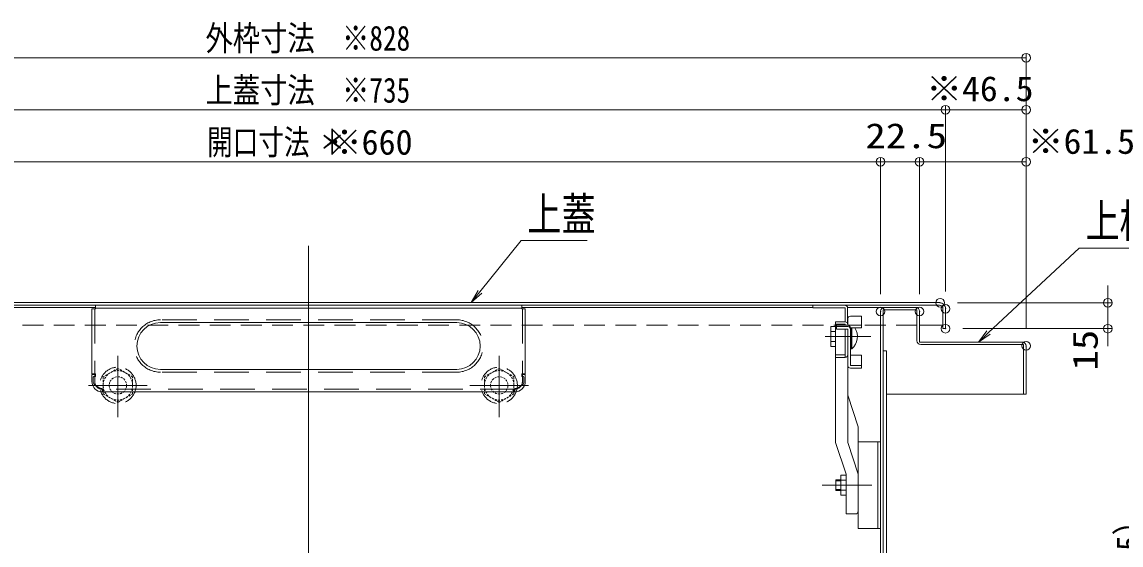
# Model space of a CAD drawing. Units: millimetres, scale not verified. Extents: x -2000 to 2000, y -1385 to 1385.
# Drawn here: x -1484 to -850, y -963 to -661 of the extents above; entities that cross this region are included whole.
import ezdxf
from ezdxf.enums import TextEntityAlignment as Align

# ---------------------------------------------------------------- set-up
doc = ezdxf.new("R2010")
doc.units = ezdxf.units.MM
doc.header["$LTSCALE"] = 10
doc.header["$PDMODE"] = 32
doc.header["$PDSIZE"] = 5
for name, pattern in [('CHAIN2', [12, 9, -1, 1, -1]), ('DASHED1', [1.8, 1.2, -0.6]), ('DASHED2', [3, 2, -1]), ('LONG_CHAIN', [21, 18, -1, 1, -1])]:
    doc.linetypes.add(name, pattern=pattern)
for name, color, linetype, lineweight in [('0-2_SINSEN', 4, 'LONG_CHAIN', 9), ('0-4_YEL_SSD', 2, 'DASHED2', 9), ('0-7_PARTS_SIN', 4, 'CHAIN2', 9), ('0-8_GRE_M', 3, 'Continuous', 9), ('0-9_YEL_M', 2, 'Continuous', 9), ('0-A_MAZ_M', 6, 'Continuous', 9), ('0-B_CYA_M', 4, 'Continuous', 9), ('0-D_RED_M', 3, 'Continuous', 9), ('0-F_0', 7, 'Continuous', 9), ('1-4_sunpou', 1, 'Continuous', 9), ('1-5_DEFPOINTS', 7, 'Continuous', 9), ('1-A_100', 3, 'Continuous', 9), ('2-3_SUNPO', 1, 'Continuous', 9), ('2-A_6寸法', 1, 'Continuous', 9)]:
    doc.layers.add(name, color=color, linetype=linetype, lineweight=lineweight)
doc.styles.add('ＭＳ ゴシック', font='')
doc.styles.get('ＭＳ ゴシック').set_extended_font_data('MS Gothic')

# ---------------------------------------------------------------- blocks, each defined once
blk = doc.blocks.new('_ORIGIN')
at = {"layer": '0-F_0', "color": 1}
blk.add_line((0, 0), (-10, 0), dxfattribs=at)
blk.add_circle((0, 0), 5, dxfattribs=at)
blk = doc.blocks.new('正ﾅｯﾄM10')
at = {"layer": '0-F_0', "color": 5, "linetype": 'DASHED1'}
blk.add_lwpolyline([(-85, -49.1), (0, -98.1), (85, -49.1), (85, 49.1), (0, 98.1), (-85, 49.1)], close=True, dxfattribs=at)
for radius in [85, 50]:
    blk.add_circle((0, 0), radius, dxfattribs=at)
blk = doc.blocks.new('MLeader13')
at = {"layer": '2-A_6寸法'}
for p, q in [((-1193.23, -787.21), (-1158.04, -787.21)), ((-1224.97, -822.98), (-1219.94, -816.75))]:
    blk.add_line(p, q, dxfattribs=at)
for points in [[(-1219.94, -816.75), (-1196.11, -787.21), (-1193.23, -787.21)], [(-1218.9, -817.59), (-1224.97, -822.98), (-1220.98, -815.91)]]:
    blk.add_lwpolyline(points, dxfattribs=at)
at = {"layer": '2-A_6寸法', "color": 2, "style": 'ＭＳ ゴシック', "width": 0.75}
blk.add_text('上蓋', height=19.21, dxfattribs=at).set_placement((-1192.51, -787.28), align=Align.BOTTOM_LEFT)
blk = doc.blocks.new('MLeader15')
at = {"layer": '2-A_6寸法'}
for p, q in [((-871.25, -791.49), (-836.28, -791.49)), ((-932.34, -845.68), (-926.49, -840.22))]:
    blk.add_line(p, q, dxfattribs=at)
for points in [[(-926.49, -840.22), (-874.13, -791.49), (-871.25, -791.49)], [(-925.58, -841.2), (-932.34, -845.68), (-927.39, -839.25)]]:
    blk.add_lwpolyline(points, dxfattribs=at)
at = {"layer": '2-A_6寸法', "color": 2, "style": 'ＭＳ ゴシック', "width": 0.75}
blk.add_text('上枠', height=19.21, dxfattribs=at).set_placement((-870.53, -791.19), align=Align.BOTTOM_LEFT)

msp = doc.modelspace()

# ---------------------------------------------------------------- linework, layer by layer
at = {"layer": '0-2_SINSEN'}
msp.add_line((-1318.78, -790.23), (-1318.78, -1095.51), dxfattribs=at)
at = {"layer": '0-4_YEL_SSD'}
for p, q in [((-1442.18, -826.48), (-1442.18, -863.98)), ((-1195.38, -826.48), (-1195.38, -863.98)), ((-1233.28, -832.88), (-1404.28, -832.88)), ((-1442.18, -865.48), (-1442.18, -868.48)), ((-1233.28, -863.08), (-1404.28, -863.08)), ((-1195.38, -864.48), (-1193.78, -864.48)), ((-1195.38, -864.48), (-1195.38, -865.48)), ((-1195.38, -865.48), (-1195.38, -868.48)), ((-1199.78, -872.88), (-1437.78, -872.88))]:
    msp.add_line(p, q, dxfattribs=at)
for centre, radius, start, end in [((-1404.28, -847.98), 15.1, 90.00015, 270), ((-1233.28, -847.98), 15.1, 270, 89.99985), ((-1437.78, -868.48), 4.4, 180, 213.81683), ((-1199.78, -868.48), 4.4, 326.18317, 0), ((-1437.78, -868.48), 4.4, 213.81683, 270), ((-1199.78, -868.48), 4.4, 270, 326.18317)]:
    msp.add_arc(centre, radius, start, end, dxfattribs=at)
at = {"layer": '0-7_PARTS_SIN'}
for p, q in [((-1020.7, -842.57), (-994.44, -842.57)), ((-1428.78, -853.73), (-1428.78, -887.62)), ((-1208.78, -853.73), (-1208.78, -887.62)), ((-1428.78, -889.09), (-1428.78, -856.29)), ((-1208.78, -889.09), (-1208.78, -856.29)), ((-1445.72, -870.68), (-1411.83, -870.68)), ((-1414.28, -870.68), (-1443.28, -870.68)), ((-1191.83, -870.68), (-1225.72, -870.68)), ((-1223.28, -870.68), (-1194.28, -870.68)), ((-1022.38, -928.28), (-993.88, -928.28))]:
    msp.add_line(p, q, dxfattribs=at)
at = {"layer": '0-8_GRE_M'}
for p, q in [((-954.78, -822.98), (-1682.77, -822.98)), ((-954.78, -824.48), (-1682.77, -824.48)), ((-952.78, -837.98), (-952.78, -826.48)), ((-951.28, -837.98), (-951.28, -826.48)), ((-966.28, -835.98), (-952.78, -835.98)), ((-952.78, -837.98), (-951.28, -837.98))]:
    msp.add_line(p, q, dxfattribs=at)
at = {"layer": '0-8_GRE_M', "linetype": 'DASHED1'}
msp.add_line((-967.78, -835.98), (-1669.77, -835.98), dxfattribs=at)
at = {"layer": '0-8_GRE_M'}
for radius in [3.5, 2]:
    msp.add_arc((-954.78, -826.48), radius, 359.99997, 90, dxfattribs=at)
at = {"layer": '0-9_YEL_M'}
for p, q in [((-1441.78, -826.48), (-1443.78, -826.48)), ((-1443.78, -826.48), (-1443.78, -863.98)), ((-1195.78, -824.48), (-1441.78, -824.48)), ((-1441.78, -824.48), (-1441.78, -826.48)), ((-1195.78, -826.08), (-1441.78, -826.08)), ((-1195.78, -824.48), (-1195.78, -826.48)), ((-1193.78, -826.48), (-1195.78, -826.48)), ((-1193.78, -826.48), (-1193.78, -868.48)), ((-1233.28, -834.48), (-1404.28, -834.48)), ((-1014.18, -836.05), (-1007.68, -836.05)), ((-1014.18, -838.35), (-1014.18, -836.05)), ((-1014.18, -836.75), (-1007.68, -836.75)), ((-1007.68, -836.05), (-1007.68, -832.29)), ((-1006.18, -830.79), (-999.68, -830.79)), ((-1006.18, -835.97), (-999.68, -835.97)), ((-999.68, -837.57), (-999.68, -830.79)), ((-1014.18, -838.35), (-1007.68, -838.35)), ((-1006.18, -859.14), (-1006.18, -837.47)), ((-1006.18, -837.57), (-999.68, -837.57)), ((-1006.18, -853.18), (-999.68, -853.18)), ((-999.68, -860.74), (-999.68, -853.18)), ((-1233.28, -861.48), (-1404.28, -861.48)), ((-1006.18, -859.14), (-999.68, -859.14)), ((-1006.18, -860.74), (-999.68, -860.74)), ((-1441.78, -863.98), (-1443.78, -863.98)), ((-1442.18, -864.48), (-1443.78, -864.48)), ((-1443.78, -864.48), (-1443.78, -868.48)), ((-1442.98, -865.98), (-1442.98, -868.86)), ((-1442.48, -865.48), (-1441.78, -865.48)), ((-1442.18, -864.48), (-1442.18, -865.48)), ((-1441.78, -863.98), (-1441.78, -865.48)), ((-1195.78, -863.98), (-1193.78, -863.98)), ((-1195.78, -863.98), (-1195.78, -865.48)), ((-1195.08, -865.48), (-1195.78, -865.48)), ((-1194.58, -865.98), (-1194.58, -868.86)), ((-1442.03, -870.56), (-1439.87, -871.89)), ((-1437.78, -872.48), (-1437.78, -874.48)), ((-1199.78, -874.48), (-1437.78, -874.48)), ((-1199.78, -872.48), (-1199.78, -874.48)), ((-1195.53, -870.56), (-1197.69, -871.89))]:
    msp.add_line(p, q, dxfattribs=at)
for centre, radius, start, end in [((-1404.28, -847.98), 13.5, 90.00015, 270), ((-1233.28, -847.98), 13.5, 270, 89.99985), ((-1006.18, -832.29), 1.5, 90, 180), ((-1007.68, -837.55), 1.5, 0, 90), ((-1007.68, -838.25), 1.5, 0, 90), ((-1006.18, -837.47), 1.5, 90, 123.19403), ((-1006.18, -859.24), 1.5, 180, 270), ((-1437.78, -868.48), 6, 180, 270), ((-1442.48, -865.98), 0.5, 90, 180.00002), ((-1199.78, -868.48), 6, 270, 0.00003), ((-1195.08, -865.98), 0.5, 0, 90), ((-1440.98, -868.86), 2, 180, 238.43672), ((-1437.78, -868.48), 4, 238.43671, 269.99951), ((-1199.78, -868.48), 4, 270.00049, 301.56328), ((-1196.58, -868.86), 2, 301.56328, 0)]:
    msp.add_arc(centre, radius, start, end, dxfattribs=at)
at = {"layer": '0-A_MAZ_M'}
for p, q in [((-1027.78, -825.98), (-1027.78, -824.48)), ((-1027.78, -824.48), (-1009.38, -824.48)), ((-1027.78, -825.98), (-1009.28, -825.98)), ((-1009.28, -825.98), (-1009.28, -834.05)), ((-1007.78, -835.01), (-1007.78, -826.08))]:
    msp.add_line(p, q, dxfattribs=at)
msp.add_arc((-1009.38, -826.08), 1.6, 0, 90, dxfattribs=at)
at = {"layer": '0-B_CYA_M'}
for p, q in [((-1014.68, -903.66), (-1014.68, -834.05)), ((-1014.68, -834.05), (-1009.18, -834.05)), ((-1014.68, -835.41), (-1009.18, -835.41)), ((-1009.18, -836.05), (-1009.18, -835.41)), ((-1009.18, -854.53), (-1009.18, -838.35)), ((-1007.68, -903.66), (-1007.68, -838.35)), ((-1014.68, -853.17), (-1009.18, -853.17)), ((-1014.68, -854.53), (-1009.18, -854.53)), ((-1007.68, -876.35), (-1001.68, -894.59)), ((-1001.68, -903.28), (-1001.68, -894.59)), ((-1014.68, -903.66), (-1008.68, -921.9)), ((-1007.68, -903.66), (-1001.68, -921.9)), ((-988.78, -903.28), (-988.78, -953.28)), ((-1008.68, -921.9), (-1008.68, -944.83)), ((-1001.68, -936.67), (-1001.68, -919.9)), ((-1008.68, -944.83), (-1003.18, -944.83)), ((-1001.68, -953.28), (-988.78, -953.28))]:
    msp.add_line(p, q, dxfattribs=at)
for points in [[(-988.78, -903.28), (-1001.68, -903.28), (-1001.68, -953.28)], [(-988.78, -953.28), (-990.28, -953.28), (-990.28, -903.28)]]:
    msp.add_lwpolyline(points, dxfattribs=at)
for centre, start, end in [((-1009.18, -835.55), 0, 90), ((-1009.18, -853.03), 270, 0), ((-1003.18, -943.33), 270, 0)]:
    msp.add_arc(centre, 1.5, start, end, dxfattribs=at)
at = {"layer": '0-D_RED_M', "color": 1}
for p, q in [((-1014.68, -836.8), (-1017.38, -836.8)), ((-1017.38, -836.8), (-1017.38, -848.35)), ((-1014.68, -839.69), (-1017.38, -839.69)), ((-1005.78, -837.57), (-1005.78, -849.58)), ((-1005.37, -849.58), (-1005.37, -837.57)), ((-1014.68, -845.46), (-1017.38, -845.46)), ((-1014.68, -848.35), (-1017.38, -848.35)), ((-1005.78, -849.58), (-1005.37, -849.58)), ((-1014.48, -925.28), (-1011.78, -925.28)), ((-1014.48, -931.28), (-1014.48, -925.28)), ((-1008.68, -922.5), (-1011.78, -922.5)), ((-1011.78, -922.5), (-1011.78, -934.05)), ((-1008.68, -925.39), (-1011.78, -925.39)), ((-1014.48, -925.83), (-1011.78, -925.83)), ((-1014.48, -930.74), (-1011.78, -930.74)), ((-1014.48, -931.28), (-1011.78, -931.28)), ((-1008.68, -931.16), (-1011.78, -931.16)), ((-1008.68, -934.05), (-1011.78, -934.05))]:
    msp.add_line(p, q, dxfattribs=at)
msp.add_arc((-1011.18, -842.58), 9.1, 309.71484, 33.40472, dxfattribs=at)
at = {"layer": '0-F_0'}
for p, q in [((-1009.28, -835.41), (-1009.28, -836.05)), ((-1005.78, -846.83), (-1005.78, -838.33)), ((-1005.78, -846.83), (-1005.78, -838.33))]:
    msp.add_line(p, q, dxfattribs=at)
msp.add_lwpolyline([(-1005.78, -846.83), (-1005.78, -838.33), (-1005.78, -846.83)], dxfattribs=at)
at = {"layer": '0-F_0', "color": 5, "linetype": 'DASHED1'}
for centre in [(-1428.78, -870.68), (-1208.78, -870.68)]:
    msp.add_circle(centre, 10.5, dxfattribs=at)
at = {"layer": '0-F_0'}
msp.add_arc((-1003.18, -943.33), 1.5, 270, 0, dxfattribs=at)
at = {"layer": '1-4_sunpou'}
for p, q in [((-1727.77, -681.67), (-909.78, -681.67)), ((-904.78, -837.93), (-904.78, -679.17)), ((-951.28, -816.48), (-951.28, -709.17)), ((-951.28, -816.48), (-951.28, -709.17)), ((-904.78, -837.93), (-904.78, -709.17)), ((-1681.27, -711.67), (-956.28, -711.67)), ((-946.28, -711.67), (-909.78, -711.67)), ((-1643.78, -741.67), (-993.78, -741.67)), ((-988.78, -818.08), (-988.78, -739.17)), ((-988.78, -818.08), (-988.78, -739.17)), ((-983.78, -741.67), (-971.28, -741.67)), ((-966.28, -818.08), (-966.28, -739.17)), ((-966.28, -818.08), (-966.28, -739.17)), ((-961.28, -741.67), (-909.78, -741.67)), ((-904.78, -837.93), (-904.78, -739.17))]:
    msp.add_line(p, q, dxfattribs=at)
at = {"layer": '1-5_DEFPOINTS'}
for p in [(-904.78, -681.67), (-951.28, -711.67), (-904.78, -711.67), (-988.78, -741.67), (-966.28, -741.67), (-904.78, -741.67), (-954.41, -823), (-951.28, -826.48), (-857.65, -823), (-988.78, -828.08), (-966.28, -828.08), (-951.28, -837.98), (-904.78, -847.93)]:
    msp.add_point(p, dxfattribs=at)
at = {"layer": '1-A_100'}
for p, q in [((-1441.78, -825.68), (-1609.77, -825.68)), ((-1027.78, -825.68), (-1195.78, -825.68)), ((-968.53, -825.68), (-1007.83, -825.68)), ((-988.78, -1007.68), (-988.78, -827.93)), ((-967.78, -827.18), (-987.28, -827.18)), ((-987.28, -1006.93), (-987.28, -827.18)), ((-967.78, -844.93), (-967.78, -827.18)), ((-966.28, -845.68), (-966.28, -827.93)), ((-966.28, -845.68), (-907.03, -845.68)), ((-965.53, -847.18), (-906.28, -847.18)), ((-906.28, -875.68), (-906.28, -847.18)), ((-904.78, -875.68), (-904.78, -847.93)), ((-985.28, -850.68), (-987.28, -850.68)), ((-985.28, -1002.68), (-985.28, -850.68)), ((-906.28, -875.68), (-985.28, -875.68)), ((-906.28, -875.68), (-904.78, -875.68))]:
    msp.add_line(p, q, dxfattribs=at)
for centre, start, end in [((-986.53, -827.93), 90, 180), ((-968.53, -827.93), 0, 90), ((-965.53, -844.93), 180, 270), ((-907.03, -847.93), 0, 90)]:
    msp.add_arc(centre, 2.25, start, end, dxfattribs=at)
at = {"layer": '2-3_SUNPO'}
for p, q in [((-857.65, -818), (-857.65, -813)), ((-944.41, -823), (-855.15, -823)), ((-857.65, -837.98), (-857.65, -823)), ((-941.28, -837.98), (-855.15, -837.98)), ((-857.65, -842.98), (-857.65, -847.98))]:
    msp.add_line(p, q, dxfattribs=at)

# ---------------------------------------------------------------- block references
at = {"layer": '0-F_0', "yscale": 0.1}
for p, xscale in [((-1428.78, -870.68), 0.1), ((-1208.78, -870.68), -0.1)]:
    msp.add_blockref('正ﾅｯﾄM10', p, dxfattribs=dict(at, xscale=xscale))
at = {"layer": '1-4_sunpou', "xscale": 0.5, "yscale": 0.5}
for p in [(-904.78, -681.67), (-951.28, -711.67), (-904.78, -711.67), (-988.78, -741.67), (-966.28, -741.67), (-904.78, -741.67)]:
    msp.add_blockref('_ORIGIN', p, dxfattribs=at)
at = {"layer": '1-4_sunpou', "xscale": 0.5, "yscale": 0.5, "rotation": 180}
for p in [(-951.28, -711.67), (-988.78, -741.67), (-966.28, -741.67)]:
    msp.add_blockref('_ORIGIN', p, dxfattribs=at)
at = {"layer": '2-3_SUNPO', "xscale": 0.5, "yscale": 0.5}
for p, rotation in [((-857.65, -823), 270), ((-857.65, -837.98), 90)]:
    msp.add_blockref('_ORIGIN', p, dxfattribs=dict(at, rotation=rotation))
at = {"layer": '2-A_6寸法'}
for name in ['MLeader13', 'MLeader15']:
    msp.add_blockref(name, (0, 0), dxfattribs=at)

# ---------------------------------------------------------------- texts
at = {"layer": '1-4_sunpou', "color": 2, "style": 'ＭＳ ゴシック'}
for s, width, p in [('外枠寸法\u3000※828', 0.8, (-1378.26, -681.95)), ('上蓋寸法\u3000※735', 0.8, (-1378.26, -711.95)), ('※46.5', 1.05, (-962.46, -711.07)), ('開口寸法', 0.75, (-1377.35, -741.95)), ('＊', 0.75, (-1312.55, -741.95)), ('22.5', 1.2, (-997.53, -738.2)), ('※61.5', 1.05, (-903.87, -741.45))]:
    msp.add_text(s, height=14.44, dxfattribs=dict(at, width=width)).set_placement(p, align=Align.BOTTOM_LEFT)
msp.add_text('※660', height=14.44, dxfattribs=at).set_placement((-1307.9, -741.95), align=Align.BOTTOM_LEFT)
at = {"layer": '1-4_sunpou', "color": 2, "style": 'ＭＳ ゴシック', "width": 0.9}
msp.add_text('※1：85（～145）', height=14.43, rotation=90, dxfattribs=at).set_placement((-833.98, -1081.19), align=Align.BOTTOM_LEFT)
at = {"layer": '2-3_SUNPO', "color": 2, "style": 'ＭＳ ゴシック', "width": 1.2}
msp.add_text('15', height=14.44, rotation=90, dxfattribs=at).set_placement((-859.14, -862.17), align=Align.BOTTOM_LEFT)

doc.saveas('drawing.dxf')
